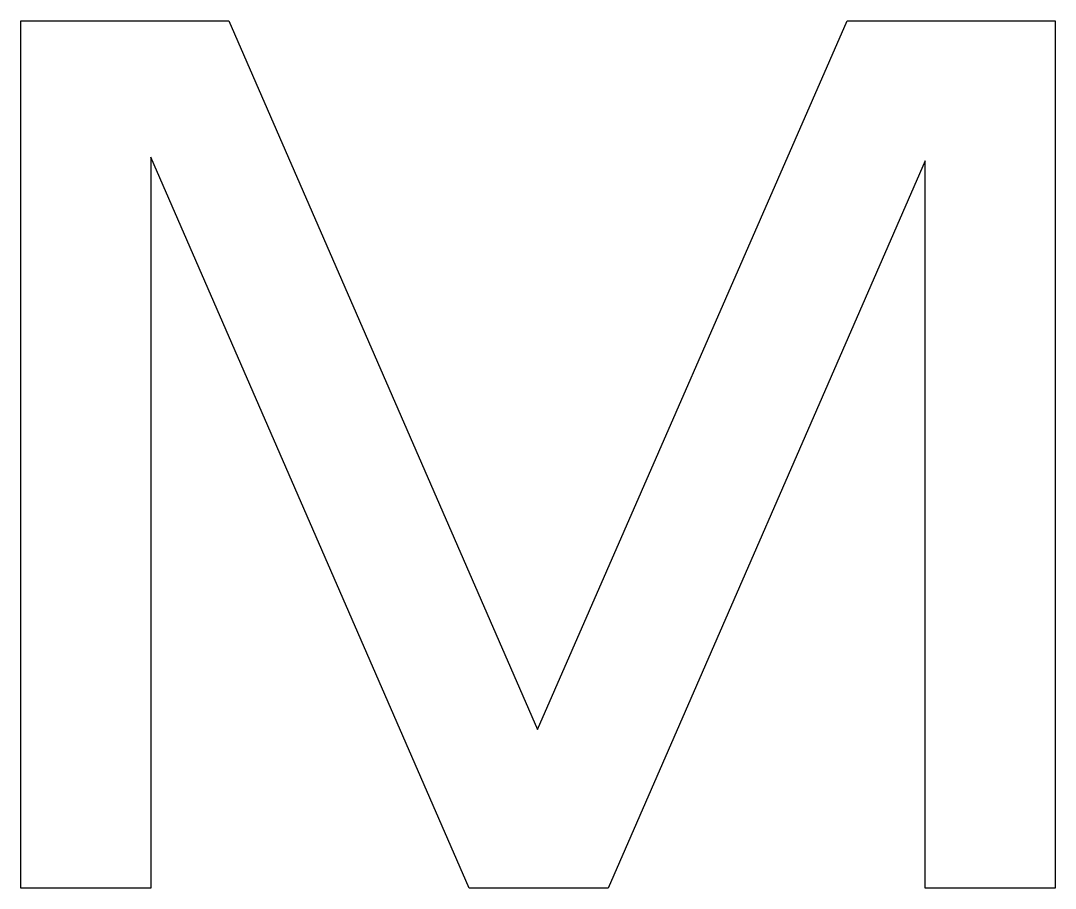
# Model space of a CAD drawing. Header units: metres. Extents: x 0 to 59.6, y 0 to 50.
import ezdxf

# ---------------------------------------------------------------- set-up
doc = ezdxf.new("R2010")
doc.units = ezdxf.units.M

msp = doc.modelspace()

# ---------------------------------------------------------------- linework, layer by layer
msp.add_lwpolyline([(59.643, 0), (52.143, 0), (52.143, 41.929), (33.857, 0), (25.857, 0), (7.5, 42.143), (7.5, 0), (0, 0), (0, 50), (12, 50), (29.786, 9.143), (47.643, 50), (59.643, 50), (59.643, 0)])

doc.saveas('drawing.dxf')
